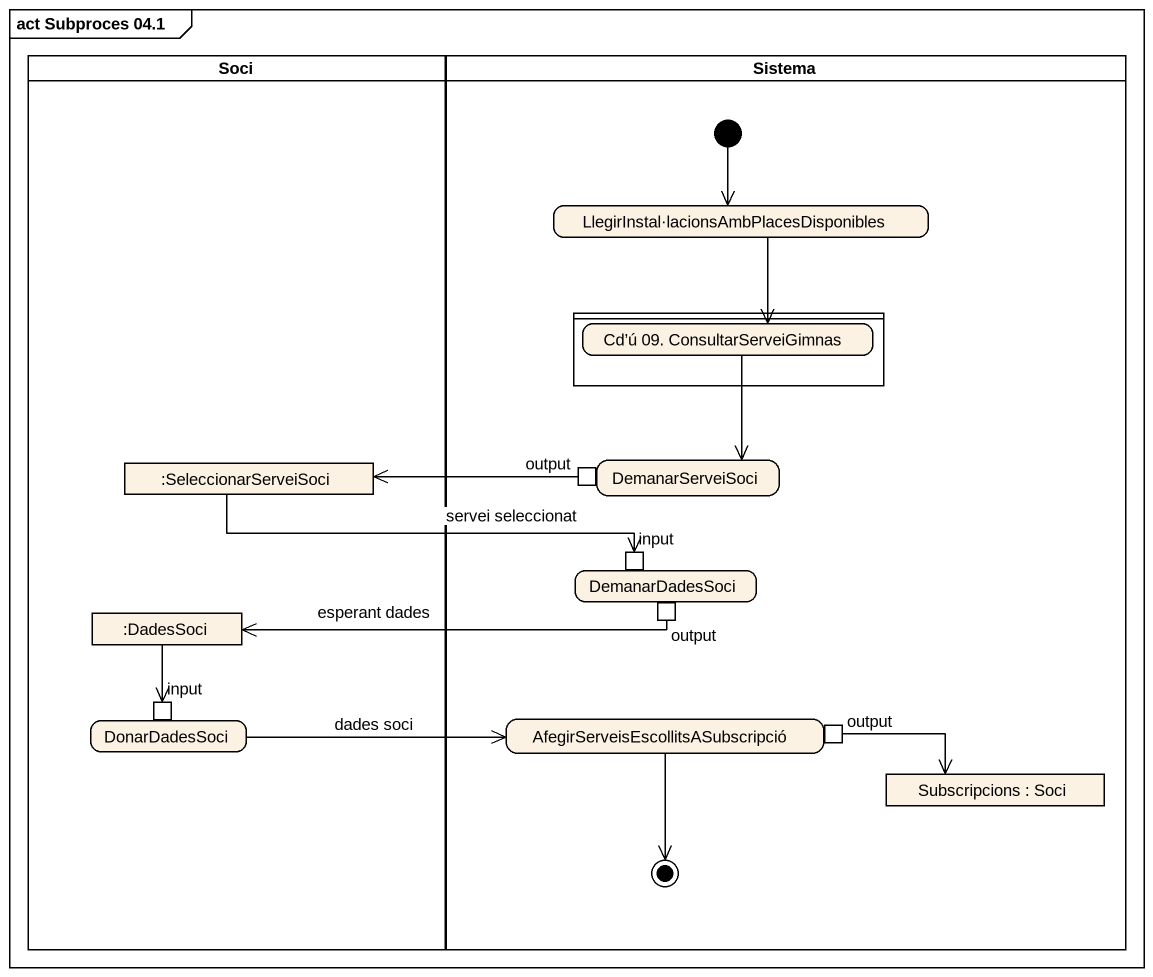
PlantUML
@startuml
mainframe act Subproces 04.1
hide empty description
state Soci <<partition>> {
  state ":SeleccionarServeiSoci" as SeleccionarServeiSoci <<object>>
  state ":DadesSoci" as DadesSoci <<object>>
  state DonarDadesSoci {
    state "input" as input_2 <<inputPin>>
  }
}
state Sistema <<partition>> {
  state "LlegirInstal·lacionsAmbPlacesDisponibles" as LlegirInstal
  state " " as lane1 <<partition>> {
    state "Cd’ú 09. ConsultarServeiGimnas" as Cd_ú_09_ConsultarServeiGimna
  }
  state DemanarServeiSoci {
    state output <<outputPin>>
  }
  state DemanarDadesSoci {
    state input <<inputPin>>
    state "output" as output_2 <<outputPin>>
  }
  state "AfegirServeisEscollitsASubscripció" as AfegirServeisEscollitsASubsc {
    state "output" as output_3 <<outputPin>>
  }
  state "Subscripcions : Soci" as Subscripcions <<object>>
  [*] --> LlegirInstal
  AfegirServeisEscollitsASubsc --> [*]
}
LlegirInstal --> Cd_ú_09_ConsultarServeiGimna
Cd_ú_09_ConsultarServeiGimna --> DemanarServeiSoci
SeleccionarServeiSoci -right-> input : servei seleccionat
output -left-> SeleccionarServeiSoci
DadesSoci --> input_2
output_2 -left-> DadesSoci : esperant dades
DonarDadesSoci -right-> AfegirServeisEscollitsASubsc : dades soci
output_3 -right-> Subscripcions
@enduml
